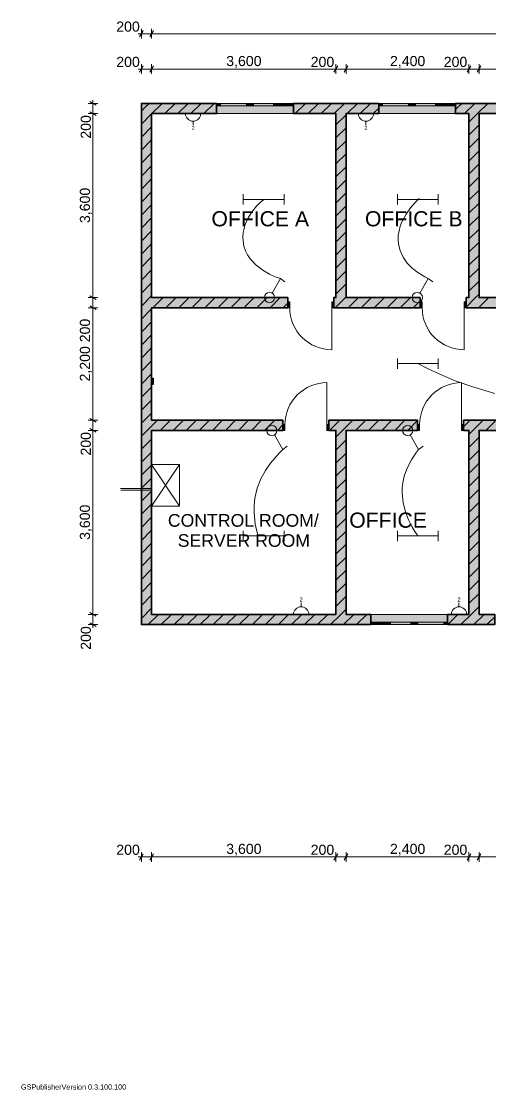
# Model space of a CAD drawing. Header units: millimetres. Extents: x 0.6 to 15.5, y 0.6 to 9.4.
# Drawn here: x 0.59 to 4.19, y 0.58 to 8.81 of the extents above; entities that cross this region are included whole.
import ezdxf

# ---------------------------------------------------------------- set-up
doc = ezdxf.new("R2010")
doc.units = ezdxf.units.MM
doc.layers.add('PDF_Geometry', color=7, linetype='Continuous')
doc.layers.add('PDF_Text', color=7, linetype='Continuous')
doc.layers.add('PDF_Solid Fills', color=7, linetype='Continuous', true_color=0xffffff)
doc.styles.add('PDF Arial-BoldMT', font='arial.ttf')
doc.styles.add('PDF ArialMT', font='arial.ttf')

msp = doc.modelspace()

# ---------------------------------------------------------------- hatches: boundary and pattern name
at = {"layer": 'PDF_Solid Fills', "transparency": 33554559}
for points in [[(1.5093, 8.179), (2.088, 8.179), (2.088, 8.1593), (2.088, 8.1002), (1.5881, 8.1002)], [(2.6786, 8.179), (2.6786, 8.1593), (2.6786, 8.1002), (2.088, 8.1002), (2.088, 8.1593), (2.088, 8.179)], [(2.6786, 8.1002), (2.6786, 8.1593), (2.6786, 8.179), (3.3351, 8.179), (3.3351, 8.1593), (3.3351, 8.1002)], [(3.9256, 8.179), (3.9256, 8.1593), (3.9256, 8.1002), (3.3351, 8.1002), (3.3351, 8.1593), (3.3351, 8.179)], [(3.9256, 8.1002), (3.9256, 8.1593), (3.9256, 8.179), (4.419, 8.179), (4.419, 8.1199), (4.419, 8.1002)], [(2.6352, 6.6829), (2.6352, 6.6494), (2.6352, 6.6042), (1.5881, 6.6042), (1.5881, 6.6829)], [(3.6537, 6.6829), (3.6537, 6.6494), (3.6537, 6.6042), (2.9896, 6.6042), (2.9896, 6.6494), (2.9896, 6.6829)], [(4.008, 6.6829), (4.9022, 6.6829), (4.9022, 6.6376), (4.9022, 6.6042), (4.008, 6.6042), (4.008, 6.6494)], [(2.5984, 5.738), (2.5984, 5.7045), (2.5984, 5.6593), (1.5881, 5.6593), (1.5881, 5.738)], [(3.634, 5.738), (3.634, 5.7045), (3.634, 5.6593), (2.9527, 5.6593), (2.9527, 5.7045), (2.9527, 5.738)], [(5.3676, 5.738), (5.3676, 5.6593), (3.9883, 5.6593), (3.9883, 5.7045), (3.9883, 5.738)], [(1.5881, 4.2419), (3.274, 4.2419), (3.274, 4.1829), (3.274, 4.1632), (1.5093, 4.1632)], [(3.274, 4.1632), (3.274, 4.1829), (3.274, 4.2419), (3.8646, 4.2419), (3.8646, 4.1829), (3.8646, 4.1632)], [(4.2284, 4.2419), (4.2284, 4.1829), (4.2284, 4.1632), (3.8646, 4.1632), (3.8646, 4.1829), (3.8646, 4.2419)]]:
    msp.add_hatch(color=256, dxfattribs=at).paths.add_polyline_path(points)

# ---------------------------------------------------------------- linework, layer by layer
at = {"layer": 'PDF_Geometry', "lineweight": 13}
for points in [[(1.5235, 8.7401), (1.4951, 8.6909)], [(1.5093, 8.6786), (1.5093, 8.7524)], [(1.6023, 8.7401), (1.5739, 8.6909)], [(1.5881, 8.6786), (1.5881, 8.7524)], [(1.4853, 8.7155), (1.5093, 8.7155), (1.5881, 8.7155), (11.0369, 8.7155), (11.1157, 8.7155), (11.1397, 8.7155)], [(1.5093, 8.4064), (1.5093, 8.4802)], [(1.5881, 8.4064), (1.5881, 8.4802)], [(3.0054, 8.4064), (3.0054, 8.4802)], [(3.0841, 8.4064), (3.0841, 8.4802)], [(4.029, 8.4064), (4.029, 8.4802)], [(4.1078, 8.4064), (4.1078, 8.4802)], [(1.4853, 8.4433), (1.5093, 8.4433), (1.5881, 8.4433), (3.0054, 8.4433), (3.0841, 8.4433), (4.029, 8.4433), (4.1078, 8.4433), (5.2889, 8.4433), (5.3676, 8.4433), (6.5487, 8.4433), (6.6275, 8.4433), (9.8165, 8.4433), (9.8952, 8.4433), (11.0369, 8.4433), (11.1157, 8.4433), (11.1397, 8.4433)], [(1.5235, 8.4679), (1.4951, 8.4187)], [(1.6023, 8.4679), (1.5739, 8.4187)], [(3.0196, 8.4679), (2.9912, 8.4187)], [(3.0983, 8.4679), (3.0699, 8.4187)], [(4.0432, 8.4679), (4.0148, 8.4187)], [(4.122, 8.4679), (4.0936, 8.4187)], [(1.1734, 8.179), (1.0996, 8.179)], [(1.1611, 8.1648), (1.1119, 8.1932)], [(1.1365, 4.1391), (1.1365, 4.1632), (1.1365, 4.2419), (1.1365, 5.6593), (1.1365, 5.738), (1.1365, 6.6042), (1.1365, 6.6829), (1.1365, 8.1002), (1.1365, 8.179), (1.1365, 8.203)], [(1.1734, 8.1002), (1.0996, 8.1002)], [(1.1119, 8.1144), (1.1611, 8.086)], [(2.5793, 6.8288), (2.5377, 6.8438), (2.4945, 6.8636), (2.4442, 6.8928), (2.3929, 6.9319), (2.3464, 6.9818), (2.3267, 7.011), (2.3105, 7.0431), (2.2985, 7.0784), (2.2913, 7.1168), (2.2897, 7.1512), (2.2922, 7.1843), (2.3075, 7.246), (2.3327, 7.3009), (2.3634, 7.3481), (2.395, 7.3865), (2.4232, 7.4152), (2.451, 7.4393)], [(3.7163, 6.8288), (3.6898, 6.8418), (3.6275, 6.8813), (3.591, 6.9115), (3.5554, 6.9488), (3.5239, 6.9934), (3.4997, 7.0455), (3.4891, 7.0849), (3.4847, 7.1236), (3.4857, 7.1612), (3.4914, 7.1976), (3.501, 7.2324), (3.5137, 7.2654), (3.5455, 7.3252), (3.5807, 7.3751), (3.6134, 7.4131), (3.6468, 7.4457)], [(1.1734, 6.6829), (1.0996, 6.6829)], [(1.1119, 6.6971), (1.1611, 6.6687)], [(1.1734, 6.6042), (1.0996, 6.6042)], [(1.1119, 6.6184), (1.1611, 6.5899)], [(3.6363, 6.1738), (3.7147, 6.1337), (3.8056, 6.0918), (3.9247, 6.0427), (4.0671, 5.9918), (4.2283, 5.9447)], [(1.1734, 5.738), (1.0996, 5.738)], [(1.1119, 5.7522), (1.1611, 5.7238)], [(1.1734, 5.6593), (1.0996, 5.6593)], [(1.1119, 5.6735), (1.1611, 5.6451)], [(2.5974, 5.5134), (2.5684, 5.4851), (2.5021, 5.4067), (2.4647, 5.3516), (2.4295, 5.2874), (2.4006, 5.2153), (2.3816, 5.1364), (2.3763, 5.0819), (2.3762, 5.0292), (2.386, 4.9356), (2.4073, 4.8442)], [(3.6426, 5.5134), (3.6266, 5.4931), (3.5899, 5.4377), (3.5688, 5.3994), (3.5487, 5.3555), (3.5317, 5.307), (3.5198, 5.2549), (3.5154, 5.215), (3.5148, 5.1758), (3.5233, 5.1007), (3.5414, 5.0315), (3.565, 4.9704), (3.5903, 4.9193), (3.6132, 4.8803), (3.6363, 4.8466)], [(1.5863, 5.2126), (1.3495, 5.2126)], [(1.5881, 5.1985), (1.3524, 5.1985)], [(1.1734, 4.2419), (1.0996, 4.2419)], [(1.1119, 4.2562), (1.1611, 4.2277)], [(1.1734, 4.1632), (1.0996, 4.1632)], [(1.1119, 4.1774), (1.1611, 4.149)], [(1.5235, 2.3991), (1.4951, 2.3499)], [(1.5093, 2.3375), (1.5093, 2.4113)], [(1.6023, 2.3991), (1.5739, 2.3499)], [(1.5881, 2.3375), (1.5881, 2.4113)], [(3.0196, 2.3991), (2.9912, 2.3499)], [(3.0054, 2.3375), (3.0054, 2.4113)], [(3.0983, 2.3991), (3.0699, 2.3499)], [(3.0841, 2.3375), (3.0841, 2.4113)], [(4.0432, 2.3991), (4.0148, 2.3499)], [(4.029, 2.3375), (4.029, 2.4113)], [(4.122, 2.3991), (4.0936, 2.3499)], [(4.1078, 2.3375), (4.1078, 2.4113)], [(1.4853, 2.3745), (1.5093, 2.3745), (1.5881, 2.3745), (3.0054, 2.3745), (3.0841, 2.3745), (4.029, 2.3745), (4.1078, 2.3745), (6.5487, 2.3745), (6.6275, 2.3745), (7.8086, 2.3745), (7.8873, 2.3745), (11.0369, 2.3745), (11.1157, 2.3745), (11.1397, 2.3745)]]:
    msp.add_lwpolyline(points, dxfattribs=at)
at = {"layer": 'PDF_Geometry', "color": 21, "lineweight": 9, "true_color": 0xff9955}
for points in [[(1.5684, 8.179), (1.5388, 8.1495), (1.5093, 8.1199)], [(1.6686, 8.179), (1.5898, 8.1002)], [(1.7688, 8.179), (1.6901, 8.1002)], [(1.869, 8.179), (1.7903, 8.1002)], [(1.9692, 8.179), (1.8905, 8.1002)], [(2.0695, 8.179), (1.9907, 8.1002)], [(2.771, 8.179), (2.6923, 8.1002)], [(2.8712, 8.179), (2.7925, 8.1002)], [(2.9714, 8.179), (2.8927, 8.1002)], [(3.0717, 8.179), (2.9929, 8.1002)], [(3.1719, 8.179), (3.0931, 8.1002)], [(3.2721, 8.179), (3.1934, 8.1002)], [(3.9736, 8.179), (3.9256, 8.131)], [(4.0739, 8.179), (3.9951, 8.1002)], [(4.1741, 8.179), (4.0953, 8.1002), (4.029, 8.0339)], [(1.5881, 8.0985), (1.5093, 8.0197)], [(3.0054, 8.0125), (3.0841, 8.0912)], [(3.3351, 8.1417), (3.2936, 8.1002)], [(1.5881, 7.9982), (1.5093, 7.9195)], [(3.0054, 7.9123), (3.0841, 7.991)], [(4.029, 7.9337), (4.1078, 8.0124)], [(4.029, 7.8335), (4.1078, 7.9122)], [(1.5881, 7.898), (1.5093, 7.8193)], [(3.0054, 7.8121), (3.0841, 7.8908)], [(1.5881, 7.7978), (1.5093, 7.7191)], [(3.0054, 7.7118), (3.0841, 7.7906)], [(4.029, 7.7333), (4.1078, 7.812)], [(1.5881, 7.6976), (1.5093, 7.6188)], [(3.0054, 7.6116), (3.0841, 7.6903)], [(4.029, 7.633), (4.1078, 7.7118)], [(1.5881, 7.5974), (1.5093, 7.5186)], [(3.0054, 7.5114), (3.0841, 7.5901)], [(4.029, 7.5328), (4.1078, 7.6116)], [(1.5881, 7.4972), (1.5093, 7.4184)], [(3.0054, 7.4112), (3.0841, 7.4899)], [(4.029, 7.4326), (4.1078, 7.5113)], [(4.029, 7.3324), (4.1078, 7.4111)], [(1.5881, 7.3969), (1.5093, 7.3182)], [(3.0054, 7.3109), (3.0841, 7.3897)], [(1.5881, 7.2967), (1.5093, 7.218)], [(3.0054, 7.2107), (3.0841, 7.2895)], [(4.029, 7.2322), (4.1078, 7.3109)], [(1.5881, 7.1965), (1.5093, 7.1177)], [(3.0054, 7.1105), (3.0841, 7.1892)], [(4.029, 7.1319), (4.1078, 7.2107)], [(1.5881, 7.0962), (1.5093, 7.0175)], [(3.0054, 7.0103), (3.0841, 7.089)], [(4.029, 7.0317), (4.1078, 7.1105)], [(1.5881, 6.996), (1.5093, 6.9173)], [(4.029, 6.9315), (4.1078, 7.0102)], [(3.0054, 6.9101), (3.0841, 6.9888)], [(1.5881, 6.8958), (1.5093, 6.8171)], [(3.0054, 6.8099), (3.0841, 6.8886)], [(4.029, 6.8313), (4.1078, 6.91)], [(1.5881, 6.7956), (1.5093, 6.7169)], [(3.0054, 6.7096), (3.0841, 6.7884)], [(4.029, 6.731), (4.1078, 6.8098)], [(1.5881, 6.6954), (1.5093, 6.6166)], [(1.6758, 6.6829), (1.5971, 6.6042)], [(1.776, 6.6829), (1.6973, 6.6042)], [(1.8763, 6.6829), (1.7975, 6.6042)], [(1.9765, 6.6829), (1.8977, 6.6042)], [(2.0767, 6.6829), (1.998, 6.6042)], [(2.1769, 6.6829), (2.0982, 6.6042)], [(2.2771, 6.6829), (2.1984, 6.6042)], [(2.3774, 6.6829), (2.2986, 6.6042)], [(2.4776, 6.6829), (2.3988, 6.6042)], [(2.5778, 6.6829), (2.4991, 6.6042)], [(3.0841, 6.6881), (3.0789, 6.6829), (3.0002, 6.6042)], [(3.1791, 6.6829), (3.1004, 6.6042)], [(3.2793, 6.6829), (3.2006, 6.6042)], [(3.3796, 6.6829), (3.3008, 6.6042)], [(3.4798, 6.6829), (3.401, 6.6042)], [(3.58, 6.6829), (3.5013, 6.6042)], [(4.1078, 6.7096), (4.0811, 6.6829), (4.008, 6.6098)], [(4.1813, 6.6829), (4.1026, 6.6042)], [(1.5881, 6.5952), (1.5093, 6.5164)], [(2.6352, 6.6401), (2.5993, 6.6042)], [(3.6537, 6.6564), (3.6015, 6.6042)], [(1.5881, 6.4949), (1.5093, 6.4162)], [(1.5881, 6.3947), (1.5093, 6.316)], [(1.5881, 6.2945), (1.5093, 6.2158)], [(1.5881, 6.1943), (1.5093, 6.1155)], [(1.5881, 6.0941), (1.5093, 6.0153)], [(1.5881, 5.9938), (1.5093, 5.9151)], [(1.5881, 5.8936), (1.5093, 5.8149)], [(1.5881, 5.7934), (1.5093, 5.7147)], [(1.6329, 5.738), (1.5881, 5.6932), (1.5093, 5.6144)], [(1.7331, 5.738), (1.6544, 5.6593)], [(1.8334, 5.738), (1.7546, 5.6593)], [(1.9336, 5.738), (1.8548, 5.6593)], [(2.0338, 5.738), (1.9551, 5.6593)], [(2.134, 5.738), (2.0553, 5.6593)], [(2.2342, 5.738), (2.1555, 5.6593)], [(2.3345, 5.738), (2.2557, 5.6593)], [(2.4347, 5.738), (2.3559, 5.6593)], [(2.5349, 5.738), (2.4562, 5.6593)], [(2.5984, 5.7013), (2.5564, 5.6593)], [(3.036, 5.738), (2.9573, 5.6593)], [(3.0054, 5.6072), (3.0575, 5.6593), (3.1362, 5.738)], [(3.2364, 5.738), (3.1577, 5.6593)], [(3.3367, 5.738), (3.2579, 5.6593)], [(3.4369, 5.738), (3.3581, 5.6593)], [(3.5371, 5.738), (3.4584, 5.6593)], [(3.634, 5.7347), (3.5586, 5.6593)], [(4.0382, 5.738), (3.9883, 5.6882)], [(4.029, 5.6286), (4.0597, 5.6593), (4.1384, 5.738)], [(4.2386, 5.738), (4.1599, 5.6593)], [(4.029, 5.5284), (4.1078, 5.6071)], [(1.5881, 5.593), (1.5093, 5.5142)], [(3.0054, 5.507), (3.0841, 5.5857)], [(1.5881, 5.4927), (1.5093, 5.414)], [(3.0054, 5.4068), (3.0841, 5.4855)], [(4.029, 5.4282), (4.1078, 5.5069)], [(1.5881, 5.3925), (1.5093, 5.3138)], [(3.0054, 5.3066), (3.0841, 5.3853)], [(4.029, 5.328), (4.1078, 5.4067)], [(1.5881, 5.2923), (1.5093, 5.2136)], [(3.0054, 5.2063), (3.0841, 5.2851)], [(4.029, 5.2277), (4.1078, 5.3065)], [(1.5881, 5.1921), (1.5093, 5.1133)], [(3.0054, 5.1061), (3.0841, 5.1849)], [(4.029, 5.1275), (4.1078, 5.2063)], [(4.029, 5.0273), (4.1078, 5.106)], [(1.5881, 5.0919), (1.5093, 5.0131)], [(3.0054, 5.0059), (3.0841, 5.0846)], [(1.5881, 4.9916), (1.5093, 4.9129)], [(3.0054, 4.9056), (3.0841, 4.9844)], [(4.029, 4.9271), (4.1078, 5.0058)], [(1.5881, 4.8914), (1.5093, 4.8127)], [(3.0054, 4.8055), (3.0841, 4.8842)], [(4.029, 4.8269), (4.1078, 4.9056)], [(1.5881, 4.7912), (1.5093, 4.7125)], [(3.0054, 4.7052), (3.0841, 4.784)], [(4.029, 4.7266), (4.1078, 4.8054)], [(1.5881, 4.691), (1.5093, 4.6122)], [(4.029, 4.6264), (4.1078, 4.7052)], [(3.0054, 4.605), (3.0841, 4.6838)], [(1.5881, 4.5908), (1.5093, 4.512)], [(3.0054, 4.5048), (3.0841, 4.5835)], [(4.029, 4.5262), (4.1078, 4.6049)], [(1.5881, 4.4905), (1.5093, 4.4118)], [(3.0054, 4.4046), (3.0841, 4.4833)], [(4.029, 4.426), (4.1078, 4.5047)], [(1.5881, 4.3903), (1.5093, 4.3116)], [(3.0054, 4.3043), (3.0841, 4.3831)], [(4.029, 4.3258), (4.1078, 4.4045)], [(1.5881, 4.2901), (1.5093, 4.2114)], [(3.0841, 4.2829), (3.0432, 4.2419), (2.9645, 4.1632)], [(4.1078, 4.3043), (4.0454, 4.2419), (3.9667, 4.1632)], [(1.6401, 4.2419), (1.5614, 4.1632)], [(1.7404, 4.2419), (1.6616, 4.1632)], [(1.8406, 4.2419), (1.7618, 4.1632)], [(1.9408, 4.2419), (1.8621, 4.1632)], [(2.041, 4.2419), (1.9623, 4.1632)], [(2.1412, 4.2419), (2.0625, 4.1632)], [(2.2415, 4.2419), (2.1627, 4.1632)], [(2.3417, 4.2419), (2.2629, 4.1632)], [(2.4419, 4.2419), (2.3632, 4.1632)], [(2.5421, 4.2419), (2.4634, 4.1632)], [(2.6424, 4.2419), (2.5636, 4.1632)], [(2.7426, 4.2419), (2.6638, 4.1632)], [(2.8428, 4.2419), (2.764, 4.1632)], [(2.943, 4.2419), (2.8643, 4.1632)], [(3.1435, 4.2419), (3.0647, 4.1632)], [(3.2437, 4.2419), (3.1649, 4.1632)], [(3.9452, 4.2419), (3.8665, 4.1632)], [(4.1456, 4.2419), (4.0669, 4.1632)], [(4.2284, 4.2245), (4.1671, 4.1632)], [(3.274, 4.1721), (3.2651, 4.1632)]]:
    msp.add_lwpolyline(points, dxfattribs=at)
at = {"layer": 'PDF_Geometry', "lineweight": 35}
for points in [[(2.6352, 6.6829), (2.6207, 6.6829), (2.6352, 6.6829), (2.6352, 6.6494), (2.6352, 6.6829), (1.5881, 6.6829), (1.5881, 8.1002), (2.088, 8.1002), (2.088, 8.1593), (2.088, 8.179), (1.5093, 8.179), (1.5093, 4.1632), (3.274, 4.1632), (3.274, 4.1829), (3.274, 4.2419), (3.0841, 4.2419), (3.0841, 5.6593), (3.634, 5.6593), (3.634, 5.7045), (3.634, 5.738), (3.6194, 5.738), (3.634, 5.738)], [(2.088, 8.179), (2.088, 8.1593)], [(2.6786, 8.1593), (2.6786, 8.179), (3.3351, 8.179), (3.3351, 8.1593), (3.3351, 8.1002), (3.0841, 8.1002), (3.0841, 6.6829), (3.6537, 6.6829)], [(2.6786, 8.179), (2.6786, 8.1593), (2.6786, 8.1002), (3.0054, 8.1002), (3.0054, 6.6829), (2.9896, 6.6829), (3.0041, 6.6829), (2.9896, 6.6829), (2.9896, 6.6494), (2.9896, 6.6042), (3.0041, 6.6042), (2.9896, 6.6042), (2.9896, 6.6494), (2.9896, 6.6829)], [(3.3351, 8.179), (3.3351, 8.1593)], [(4.9022, 6.6829), (4.1078, 6.6829), (4.1078, 8.1002), (4.419, 8.1002), (4.419, 8.1199), (4.419, 8.179), (3.9256, 8.179), (3.9256, 8.1593), (3.9256, 8.1002), (4.029, 8.1002), (4.029, 6.6829), (4.008, 6.6829)], [(3.9256, 8.179), (3.9256, 8.1593)], [(4.008, 6.6042), (4.0226, 6.6042), (4.008, 6.6042), (4.008, 6.6494), (4.008, 6.6042), (4.9022, 6.6042), (4.8877, 6.6042), (4.9022, 6.6042), (4.9022, 6.6376), (4.9022, 6.6829), (4.8877, 6.6829), (4.9022, 6.6829), (4.9022, 6.6376), (4.9022, 6.6042)], [(2.5984, 5.738), (2.5838, 5.738), (2.5984, 5.738), (1.5881, 5.738), (1.5881, 6.6042), (2.6352, 6.6042), (2.6207, 6.6042), (2.6352, 6.6042), (2.6352, 6.6494), (2.6352, 6.6042)], [(3.6537, 6.6042), (3.6537, 6.6494), (3.6537, 6.6042), (3.6391, 6.6042), (3.6537, 6.6042), (2.9896, 6.6042)], [(2.5984, 5.6593), (2.5984, 5.7045), (2.5984, 5.738), (2.5984, 5.7045), (2.5984, 5.6593), (2.5838, 5.6593), (2.5984, 5.6593), (1.5881, 5.6593), (1.5881, 4.2419), (3.0054, 4.2419), (3.0054, 5.6593), (2.9527, 5.6593), (2.9527, 5.7045), (2.9527, 5.738), (2.9673, 5.738), (2.9527, 5.738), (2.9527, 5.7045), (2.9527, 5.6593), (2.9673, 5.6593), (2.9527, 5.6593)], [(2.9527, 5.738), (3.634, 5.738), (3.634, 5.7045), (3.634, 5.6593), (3.6194, 5.6593), (3.634, 5.6593)], [(3.9883, 5.6593), (4.0029, 5.6593), (3.9883, 5.6593), (3.9883, 5.7045), (3.9883, 5.738), (4.0029, 5.738), (3.9883, 5.738)], [(3.274, 4.1632), (3.274, 4.1829)], [(3.8646, 4.1632), (3.8646, 4.1829)]]:
    msp.add_lwpolyline(points, dxfattribs=at)
at = {"layer": 'PDF_Geometry', "color": 30, "lineweight": 18, "true_color": 0xff6600}
for points in [[(2.088, 8.179), (2.6786, 8.179)], [(2.3172, 8.179), (2.1176, 8.179)], [(2.1176, 8.1593), (2.3172, 8.1593)], [(2.526, 8.179), (2.3707, 8.179)], [(2.3707, 8.1593), (2.526, 8.1593)], [(2.6491, 8.179), (2.5949, 8.179)], [(2.5949, 8.1593), (2.6491, 8.1593)], [(3.3351, 8.179), (3.9256, 8.179)], [(3.5642, 8.179), (3.3646, 8.179)], [(3.3646, 8.1593), (3.5642, 8.1593)], [(3.7731, 8.179), (3.6177, 8.179)], [(3.6177, 8.1593), (3.7731, 8.1593)], [(3.8961, 8.179), (3.842, 8.179)], [(3.842, 8.1593), (3.8961, 8.1593)], [(2.088, 8.1002), (2.6786, 8.1002)], [(3.3351, 8.1002), (3.9256, 8.1002)], [(3.8646, 4.2419), (3.274, 4.2419)], [(3.8646, 4.1632), (3.274, 4.1632)], [(3.3035, 4.1829), (3.3577, 4.1829)], [(3.3577, 4.1632), (3.3035, 4.1632)], [(3.4266, 4.1829), (3.5819, 4.1829)], [(3.5819, 4.1632), (3.4266, 4.1632)], [(3.6354, 4.1829), (3.835, 4.1829)], [(3.835, 4.1632), (3.6354, 4.1632)]]:
    msp.add_lwpolyline(points, dxfattribs=at)
at = {"layer": 'PDF_Geometry', "color": 30, "lineweight": 20, "true_color": 0xff6600}
for points in [[(2.088, 8.1593), (2.1176, 8.1593), (2.1176, 8.179), (2.088, 8.179)], [(2.6786, 8.179), (2.6491, 8.179), (2.6491, 8.1593), (2.6786, 8.1593)], [(3.3351, 8.1593), (3.3646, 8.1593), (3.3646, 8.179), (3.3351, 8.179)], [(3.9256, 8.179), (3.8961, 8.179), (3.8961, 8.1593), (3.9256, 8.1593)], [(3.274, 4.1829), (3.3035, 4.1829), (3.3035, 4.1632), (3.274, 4.1632)], [(3.8646, 4.1632), (3.835, 4.1632), (3.835, 4.1829), (3.8646, 4.1829)]]:
    msp.add_lwpolyline(points, dxfattribs=at)
for points in [[(2.3439, 8.179), (2.3172, 8.179), (2.3172, 8.1593), (2.3439, 8.1593), (2.3707, 8.1593), (2.3707, 8.179)], [(2.5605, 8.179), (2.526, 8.179), (2.526, 8.1593), (2.5605, 8.1593), (2.5949, 8.1593), (2.5949, 8.179)], [(3.591, 8.179), (3.5642, 8.179), (3.5642, 8.1593), (3.591, 8.1593), (3.6177, 8.1593), (3.6177, 8.179)], [(3.8075, 8.179), (3.7731, 8.179), (3.7731, 8.1593), (3.8075, 8.1593), (3.842, 8.1593), (3.842, 8.179)], [(2.6352, 6.6494), (2.651, 6.6494), (2.651, 6.6042), (2.6352, 6.6042)], [(2.9896, 6.6042), (2.9738, 6.6042), (2.9738, 6.6494), (2.9896, 6.6494)], [(3.6537, 6.6494), (3.6694, 6.6494), (3.6694, 6.6042), (3.6537, 6.6042)], [(4.008, 6.6042), (3.9923, 6.6042), (3.9923, 6.6494), (4.008, 6.6494)], [(2.5984, 5.6593), (2.6142, 5.6593), (2.6142, 5.7045), (2.5984, 5.7045)], [(2.9527, 5.7045), (2.937, 5.7045), (2.937, 5.6593), (2.9527, 5.6593)], [(3.634, 5.6593), (3.6498, 5.6593), (3.6498, 5.7045), (3.634, 5.7045)], [(3.9883, 5.7045), (3.9726, 5.7045), (3.9726, 5.6593), (3.9883, 5.6593)], [(3.3921, 4.1829), (3.4266, 4.1829), (3.4266, 4.1632), (3.3921, 4.1632), (3.3577, 4.1632), (3.3577, 4.1829)], [(3.6087, 4.1829), (3.6354, 4.1829), (3.6354, 4.1632), (3.6087, 4.1632), (3.5819, 4.1632), (3.5819, 4.1829)]]:
    msp.add_lwpolyline(points, close=True, dxfattribs=at)
at = {"layer": 'PDF_Geometry', "color": 8, "lineweight": 15, "true_color": 0x7f7f7f}
for points in [[(1.9663, 8.1002, -0.4142), (1.9072, 8.0412), (1.9072, 8.0117)], [(3.2957, 8.1002, -0.414225), (3.2366, 8.0412), (3.2366, 8.0117)], [(2.6795, 4.2419, -0.414374), (2.7385, 4.301), (2.7385, 4.3305)], [(3.8938, 4.2419, -0.414304), (3.9528, 4.301), (3.9528, 4.3305)]]:
    msp.add_lwpolyline(points, format="xyb", dxfattribs=at)
for points in [[(2.2936, 7.4787), (2.2936, 7.3999)], [(2.2936, 7.4393), (2.6085, 7.4393)], [(2.6085, 7.3999), (2.6085, 7.4787)], [(3.4788, 7.4787), (3.4788, 7.3999)], [(3.4788, 7.4393), (3.7938, 7.4393)], [(3.7938, 7.3999), (3.7938, 7.4787)], [(2.5147, 6.717), (2.5793, 6.8288), (2.614, 6.8049)], [(3.6517, 6.717), (3.7163, 6.8288), (3.751, 6.8049)], [(3.4788, 6.2132), (3.4788, 6.1344)], [(3.4788, 6.1738), (3.7938, 6.1738)], [(3.7938, 6.1344), (3.7938, 6.2132)], [(2.5328, 5.6252), (2.5974, 5.5134), (2.6321, 5.5373)], [(3.578, 5.6252), (3.6426, 5.5134), (3.6773, 5.5373)], [(1.8023, 5.3973), (1.5881, 5.076)], [(1.5881, 5.3973), (1.8023, 5.076)], [(2.2936, 4.886), (2.2936, 4.8073)], [(2.6085, 4.8073), (2.6085, 4.886)], [(3.4788, 4.886), (3.4788, 4.8073)], [(3.7938, 4.8073), (3.7938, 4.886)], [(2.2936, 4.8466), (2.6085, 4.8466)], [(3.4788, 4.8466), (3.7938, 4.8466)]]:
    msp.add_lwpolyline(points, dxfattribs=at)
at = {"layer": 'PDF_Geometry', "lineweight": 35}
for points in [[(3.6391, 6.6829), (3.6537, 6.6829), (3.6537, 6.6494), (3.6537, 6.6829)], [(4.0226, 6.6829), (4.008, 6.6829), (4.008, 6.6494), (4.008, 6.6829)], [(3.9883, 5.7045), (3.9883, 5.6593), (4.029, 5.6593), (4.029, 4.2419), (3.8646, 4.2419), (3.8646, 4.1829), (3.8646, 4.1632), (4.2284, 4.1632), (4.2284, 4.1829), (4.2284, 4.2419), (4.1078, 4.2419), (4.1078, 5.6593), (5.3676, 5.6593), (5.3676, 5.738), (3.9883, 5.738)]]:
    msp.add_lwpolyline(points, close=True, dxfattribs=at)
at = {"layer": 'PDF_Geometry', "color": 30, "lineweight": 18, "true_color": 0xff6600}
for points in [[(2.9738, 6.6042), (2.9738, 6.2813, -0.414224), (2.651, 6.6042)], [(3.9923, 6.6042), (3.9923, 6.2813, -0.414216), (3.6694, 6.6042)], [(2.937, 5.7045), (2.937, 6.0274, 0.414224), (2.6142, 5.7045)], [(3.9726, 5.7045), (3.9726, 6.0274, 0.414216), (3.6498, 5.7045)]]:
    msp.add_lwpolyline(points, format="xyb", dxfattribs=at)
at = {"layer": 'PDF_Geometry', "color": 216, "lineweight": 25, "true_color": 0x800080}
msp.add_lwpolyline([(1.5999, 6.0628), (1.5999, 6.0136), (1.5881, 6.0136), (1.5881, 6.0628)], close=True, dxfattribs=at)
at = {"layer": 'PDF_Geometry', "color": 8, "lineweight": 15, "true_color": 0x7f7f7f}
msp.add_lwpolyline([(1.8023, 5.3973), (1.5881, 5.3973), (1.5881, 5.076), (1.8023, 5.076)], close=True, dxfattribs=at)
for centre in [(2.4951, 6.6829), (3.632, 6.6829), (2.5131, 5.6593), (3.5583, 5.6593)]:
    msp.add_circle(centre, 0.0394, dxfattribs=at)
for centre, radius, start, end in [((1.9072, 8.1002), 0.0591, 180.00133, 269.99867), ((3.2366, 8.1002), 0.0591, 180.00133, 269.99867), ((2.7385, 4.242), 0.059, 359.9868, 90.0132), ((3.9528, 4.242), 0.059, 359.97206, 90.02794)]:
    msp.add_arc(centre, radius, start, end, dxfattribs=at)
at = {"layer": 'PDF_Solid Fills', "lineweight": 0, "transparency": 33554559}
for points in [[(1.5881, 4.2419), (1.5093, 4.1632), (1.5881, 8.1002), (1.5093, 8.179)], [(2.088, 8.1593), (2.088, 8.179), (2.1176, 8.1593), (2.1176, 8.179)], [(2.1176, 8.1593), (2.1176, 8.179), (2.3172, 8.1593), (2.3172, 8.179)], [(2.3439, 8.179), (2.3439, 8.1593), (2.3172, 8.179), (2.3172, 8.1593)], [(2.3439, 8.1593), (2.3439, 8.179), (2.3707, 8.1593), (2.3707, 8.179)], [(2.3707, 8.1593), (2.3707, 8.179), (2.526, 8.1593), (2.526, 8.179)], [(2.5605, 8.179), (2.5605, 8.1593), (2.526, 8.179), (2.526, 8.1593)], [(2.5605, 8.1593), (2.5605, 8.179), (2.5949, 8.1593), (2.5949, 8.179)], [(2.5949, 8.1593), (2.5949, 8.179), (2.6491, 8.1593), (2.6491, 8.179)], [(2.6786, 8.179), (2.6786, 8.1593), (2.6491, 8.179), (2.6491, 8.1593)], [(3.3351, 8.1593), (3.3351, 8.179), (3.3646, 8.1593), (3.3646, 8.179)], [(3.3646, 8.1593), (3.3646, 8.179), (3.5642, 8.1593), (3.5642, 8.179)], [(3.591, 8.179), (3.591, 8.1593), (3.5642, 8.179), (3.5642, 8.1593)], [(3.591, 8.1593), (3.591, 8.179), (3.6177, 8.1593), (3.6177, 8.179)], [(3.6177, 8.1593), (3.6177, 8.179), (3.7731, 8.1593), (3.7731, 8.179)], [(3.8075, 8.179), (3.8075, 8.1593), (3.7731, 8.179), (3.7731, 8.1593)], [(3.8075, 8.1593), (3.8075, 8.179), (3.842, 8.1593), (3.842, 8.179)], [(3.842, 8.1593), (3.842, 8.179), (3.8961, 8.1593), (3.8961, 8.179)], [(3.9256, 8.179), (3.9256, 8.1593), (3.8961, 8.179), (3.8961, 8.1593)], [(3.0841, 6.6829), (3.0054, 6.6829), (3.0841, 8.1002), (3.0054, 8.1002)], [(4.1078, 6.6829), (4.029, 6.6829), (4.1078, 8.1002), (4.029, 8.1002)], [(2.6352, 6.6494), (2.651, 6.6494), (2.6352, 6.6042), (2.651, 6.6042)], [(2.9896, 6.6042), (2.9738, 6.6042), (2.9896, 6.6494), (2.9738, 6.6494)], [(3.6537, 6.6494), (3.6694, 6.6494), (3.6537, 6.6042), (3.6694, 6.6042)], [(4.008, 6.6042), (3.9923, 6.6042), (4.008, 6.6494), (3.9923, 6.6494)], [(1.5999, 6.0628), (1.5999, 6.0136), (1.5881, 6.0628), (1.5881, 6.0136)], [(2.5984, 5.6593), (2.5984, 5.7045), (2.6142, 5.6593), (2.6142, 5.7045)], [(2.9527, 5.7045), (2.9527, 5.6593), (2.937, 5.7045), (2.937, 5.6593)], [(3.634, 5.6593), (3.634, 5.7045), (3.6498, 5.6593), (3.6498, 5.7045)], [(3.9883, 5.7045), (3.9883, 5.6593), (3.9726, 5.7045), (3.9726, 5.6593)], [(3.0841, 4.2419), (3.0054, 4.2419), (3.0841, 5.6593), (3.0054, 5.6593)], [(4.1078, 4.2419), (4.029, 4.2419), (4.1078, 5.6593), (4.029, 5.6593)], [(3.274, 4.1829), (3.3035, 4.1829), (3.274, 4.1632), (3.3035, 4.1632)], [(3.3577, 4.1632), (3.3035, 4.1632), (3.3577, 4.1829), (3.3035, 4.1829)], [(3.3921, 4.1632), (3.3577, 4.1632), (3.3921, 4.1829), (3.3577, 4.1829)], [(3.3921, 4.1829), (3.4266, 4.1829), (3.3921, 4.1632), (3.4266, 4.1632)], [(3.5819, 4.1632), (3.4266, 4.1632), (3.5819, 4.1829), (3.4266, 4.1829)], [(3.6087, 4.1632), (3.5819, 4.1632), (3.6087, 4.1829), (3.5819, 4.1829)], [(3.6087, 4.1829), (3.6354, 4.1829), (3.6087, 4.1632), (3.6354, 4.1632)], [(3.835, 4.1632), (3.6354, 4.1632), (3.835, 4.1829), (3.6354, 4.1829)], [(3.8646, 4.1632), (3.835, 4.1632), (3.8646, 4.1829), (3.835, 4.1829)]]:
    msp.add_solid(points, dxfattribs=at)

# ---------------------------------------------------------------- texts
at = {"layer": 'PDF_Text', "char_height": 0.07775, "attachment_point": 4, "style": 'PDF ArialMT'}
for s, insert in [('200', (1.3159, 8.7698)), ('200', (1.3159, 8.4977)), ('3,600', (2.1621, 8.4977)), ('200', (2.8119, 8.4977)), ('2,400', (3.422, 8.4977)), ('200', (3.8355, 8.4977)), ('200', (1.3159, 2.4288)), ('3,600', (2.1621, 2.4288)), ('200', (2.8119, 2.4288)), ('2,400', (3.422, 2.4288)), ('200', (3.8355, 2.4288))]:
    msp.add_mtext(s, dxfattribs=dict(at, insert=insert))
at = {"layer": 'PDF_Text', "char_height": 0.07775, "attachment_point": 4, "rotation": 90, "style": 'PDF ArialMT'}
for s, insert in [('200', (1.0821, 7.9068)), ('3,600', (1.0821, 7.2569)), ('2,200 200', (1.0821, 6.0365)), ('200', (1.0821, 5.4658)), ('3,600', (1.0821, 4.816)), ('200', (1.0821, 3.9697))]:
    msp.add_mtext(s, dxfattribs=dict(at, insert=insert))
at = {"layer": 'PDF_Text', "color": 8, "true_color": 0x7f7f7f, "char_height": 0.0311, "attachment_point": 4, "style": 'PDF ArialMT'}
for insert in [(1.8953, 7.9882), (3.2247, 7.9882), (2.7266, 4.357), (3.9409, 4.357)]:
    msp.add_mtext('2', dxfattribs=dict(at, insert=insert))
at = {"layer": 'PDF_Text', "color": 173, "true_color": 0x5555ff, "attachment_point": 4, "style": 'PDF Arial-BoldMT'}
for s, insert, char_height in [('OFFICE A', (2.0482, 7.2891), 0.11663), ('OFFICE B', (3.2293, 7.2891), 0.11663), ('CONTROL ROOM/', (1.7131, 4.9656), 0.097188), (' OFFICE', (3.0633, 4.9675), 0.11663), ('SERVER ROOM', (1.7887, 4.8109), 0.097188)]:
    msp.add_mtext(s, dxfattribs=dict(at, insert=insert, char_height=char_height))
at = {"layer": 'PDF_Text', "color": 7, "true_color": 0xffffff, "insert": (0.5833, 0.6016), "char_height": 0.039768, "attachment_point": 4, "style": 'PDF ArialMT'}
msp.add_mtext('GSPublisherVersion 0.3.100.100', dxfattribs=at)

doc.saveas('drawing.dxf')
